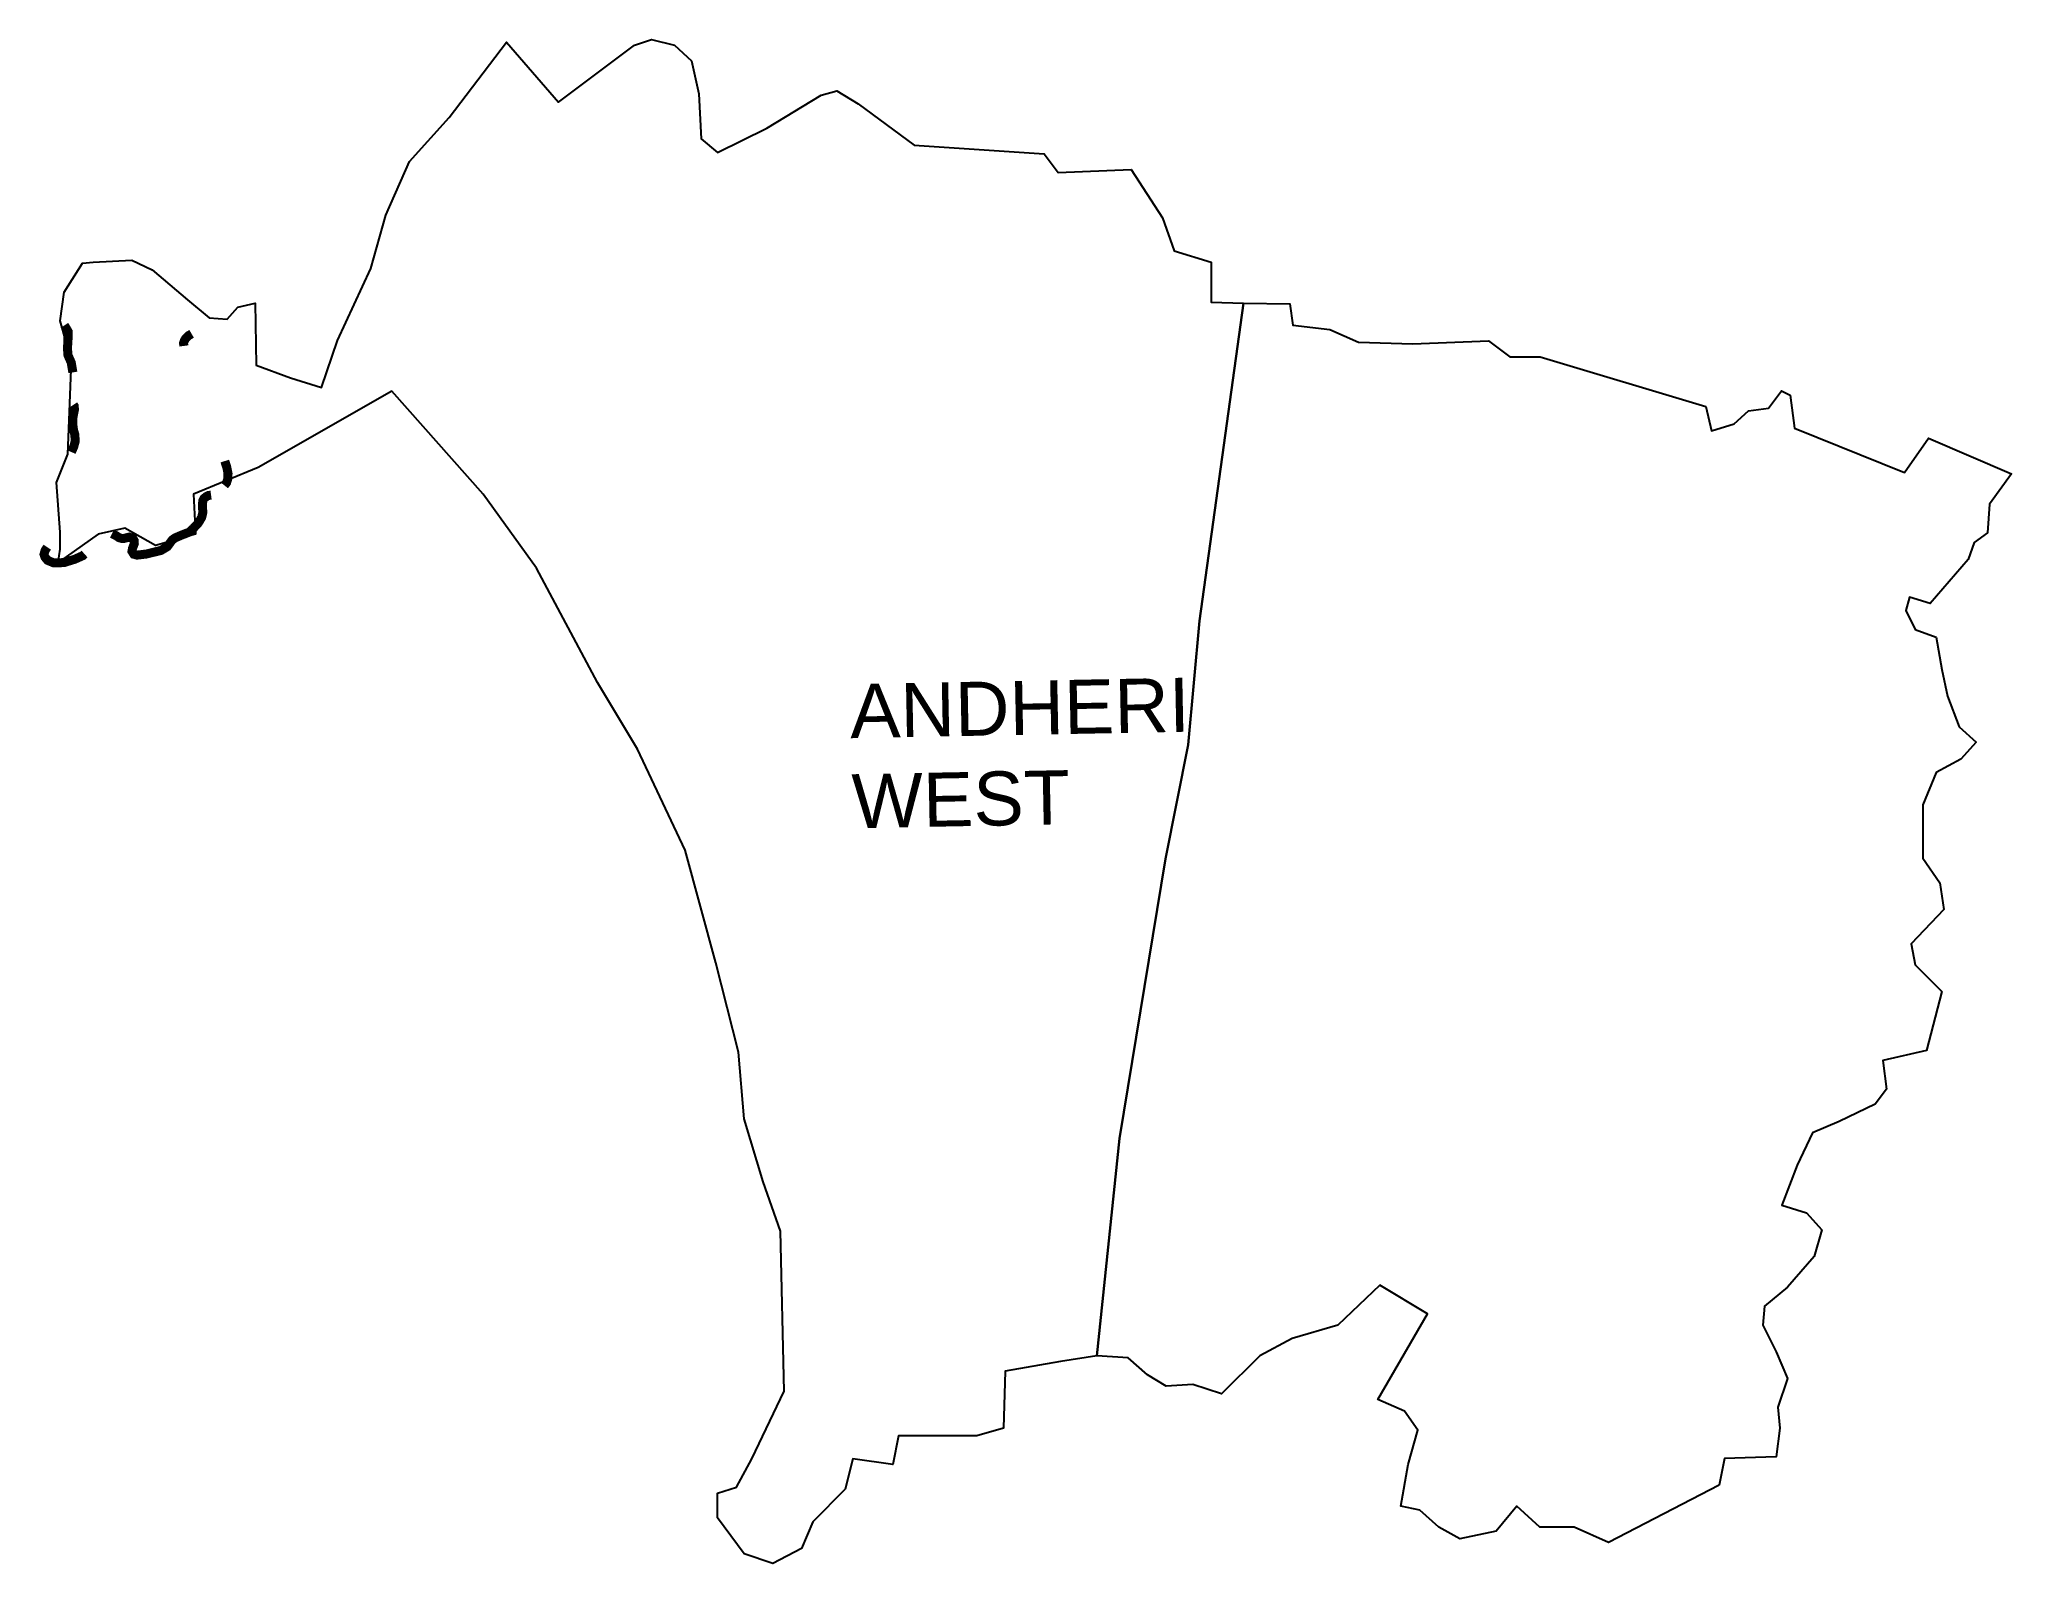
# Model space of a CAD drawing. Header units: metres. Extents: x 267189 to 278131, y 2111090 to 2119548.
import ezdxf

# ---------------------------------------------------------------- set-up
doc = ezdxf.new("R2010")
doc.units = ezdxf.units.M
doc.header["$MEASUREMENT"] = 0
for name, color, linetype in [('UNPROTECTED', 130, 'Continuous'), ('village', 3, 'Continuous'), ('VILLAGE NAME', 250, 'Continuous')]:
    doc.layers.add(name, color=color, linetype=linetype)
doc.styles.get("Standard").update_dxf_attribs({"font": 'arial.ttf'})

msp = doc.modelspace()

# ---------------------------------------------------------------- linework, layer by layer
at = {"layer": 'UNPROTECTED', "const_width": 50, "flags": 128}
for points in [[(267327, 2117961), (267333, 2117952), (267347, 2117928), (267347, 2117881), (267344, 2117834), (267347, 2117795), (267365, 2117755), (267374, 2117700)], [(267990, 2117847), (267988, 2117862), (267992, 2117875), (267999, 2117887), (268016, 2117904), (268033, 2117914), (268033, 2117914)], [(267377, 2117520), (267381, 2117514), (267383, 2117495), (267373, 2117443), (267373, 2117416), (267378, 2117378), (267385, 2117355), (267387, 2117318), (267379, 2117288), (267366, 2117258)], [(268215, 2117073), (268227, 2117088), (268233, 2117107), (268235, 2117139), (268228, 2117174), (268217, 2117208)], [(267591, 2116805), (267614, 2116794), (267630, 2116783), (267644, 2116779), (267659, 2116779), (267687, 2116786), (267707, 2116779), (267714, 2116767), (267715, 2116750), (267705, 2116724), (267702, 2116707), (267712, 2116691), (267730, 2116686), (267781, 2116692), (267863, 2116712), (267898, 2116733), (267926, 2116771), (267942, 2116782), (267977, 2116797), (268021, 2116814), (268043, 2116835), (268068, 2116862), (268075, 2116872), (268089, 2116896), (268095, 2116922), (268093, 2116964), (268095, 2116988), (268102, 2117001), (268116, 2117012), (268126, 2117017), (268141, 2117019)], [(267232, 2116730), (267220, 2116712), (267214, 2116691), (267219, 2116675), (267234, 2116657), (267265, 2116644), (267290, 2116643), (267326, 2116645), (267384, 2116663), (267429, 2116683), (267439, 2116692)]]:
    msp.add_lwpolyline(points, dxfattribs=at)
at = {"layer": 'village'}
for points in [[(273870, 2118085, 0), (273626, 2116321, 0), (273563, 2115634, 0), (273436, 2115000, 0), (273182, 2113448, 0), (273055, 2112242, 0), (272854, 2112211, 0), (272548, 2112158, 0), (272537, 2111841, 0), (272389, 2111798, 0), (271956, 2111798, 0), (271924, 2111640, 0), (271702, 2111671, 0), (271660, 2111502, 0), (271480, 2111322, 0), (271417, 2111174, 0), (271258, 2111090, 0), (271099, 2111143, 0), (270951, 2111344, 0), (270951, 2111481, 0), (271057, 2111513, 0), (271142, 2111671, 0), (271321, 2112046, 0), (271300, 2112934, 0), (271205, 2113209, 0), (271099, 2113557, 0), (271068, 2113928, 0), (270941, 2114424, 0), (270772, 2115048, 0), (270507, 2115609, 0), (270285, 2115979, 0), (269947, 2116613, 0), (269651, 2117025, 0), (269143, 2117596, 0), (268403, 2117173, 0), (268044, 2117025, 0), (268055, 2116803, 0), (267832, 2116740, 0), (267663, 2116835, 0), (267515, 2116803, 0), (267293, 2116645, 0), (267304, 2116719, 0), (267304, 2116814, 0), (267283, 2117089, 0), (267346, 2117247, 0), (267367, 2117765, 0), (267304, 2117987, 0), (267325, 2118146, 0), (267428, 2118306, 0), (267487, 2118311, 0), (267701, 2118323, 0), (267814, 2118270, 0), (268011, 2118103, 0), (268130, 2118002, 0), (268231, 2117996, 0), (268290, 2118062, 0), (268385, 2118085, 0), (268391, 2117741, 0), (268582, 2117669, 0), (268754, 2117616, 0), (268843, 2117877, 0), (269028, 2118276, 0), (269111, 2118573, 0), (269242, 2118871, 0), (269462, 2119114, 0), (269781, 2119533, 0), (270069, 2119199, 0), (270490, 2119516, 0), (270585, 2119548, 0), (270712, 2119516, 0), (270807, 2119429, 0), (270847, 2119246, 0), (270861, 2118997, 0), (270950, 2118921, 0), (271225, 2119056, 0), (271526, 2119239, 0), (271613, 2119262, 0), (271732, 2119191, 0), (272042, 2118961, 0), (272763, 2118913, 0), (272842, 2118810, 0), (273247, 2118826, 0), (273421, 2118557, 0), (273485, 2118374, 0), (273691, 2118311, 0), (273691, 2118089, 0)], [(274508, 2117867, 0), (274809, 2117859, 0), (275229, 2117875, 0), (275348, 2117787, 0), (275515, 2117787, 0), (276434, 2117510, 0), (276466, 2117375, 0), (276593, 2117415, 0), (276672, 2117486, 0), (276783, 2117502, 0), (276855, 2117597, 0), (276902, 2117573, 0), (276926, 2117391, 0), (277538, 2117145, 0), (277671, 2117335, 0), (278131, 2117137, 0), (278008, 2116968, 0), (277997, 2116809, 0), (277923, 2116756, 0), (277891, 2116661, 0), (277680, 2116418, 0), (277565, 2116453, 0), (277544, 2116379, 0), (277596, 2116273, 0), (277713, 2116231, 0), (277744, 2116051, 0), (277776, 2115903, 0), (277840, 2115734, 0), (277935, 2115649, 0), (277850, 2115554, 0), (277713, 2115480, 0), (277639, 2115301, 0), (277639, 2115004, 0), (277734, 2114867, 0), (277755, 2114719, 0), (277575, 2114529, 0), (277596, 2114412, 0), (277744, 2114264, 0), (277660, 2113937, 0), (277417, 2113882, 0), (277438, 2113723, 0), (277374, 2113639, 0), (277174, 2113543, 0), (277026, 2113480, 0), (276941, 2113300, 0), (276856, 2113078, 0), (276994, 2113036, 0), (277078, 2112941, 0), (277036, 2112793, 0), (276888, 2112624, 0), (276761, 2112518, 0), (276751, 2112412, 0), (276825, 2112264, 0), (276888, 2112116, 0), (276835, 2111957, 0), (276846, 2111841, 0), (276825, 2111683, 0), (276539, 2111672, 0), (276508, 2111524, 0), (275894, 2111207, 0), (275704, 2111291, 0), (275514, 2111291, 0), (275387, 2111408, 0), (275271, 2111270, 0), (275070, 2111228, 0), (274953, 2111291, 0), (274848, 2111387, 0), (274742, 2111408, 0), (274784, 2111640, 0), (274837, 2111831, 0), (274763, 2111936, 0), (274615, 2112000, 0), (274890, 2112476, 0), (274626, 2112634, 0), (274393, 2112412, 0), (274139, 2112338, 0), (273960, 2112243, 0), (273748, 2112032, 0), (273589, 2112084, 0), (273441, 2112074, 0), (273336, 2112137, 0), (273230, 2112232, 0), (273055, 2112242, 0), (273182, 2113448, 0), (273436, 2115000, 0), (273563, 2115634, 0), (273626, 2116321, 0), (273870, 2118085, 0), (274127, 2118081, 0), (274143, 2117962, 0), (274349, 2117938, 0)]]:
    msp.add_polyline3d(points, close=True, dxfattribs=at)

# ---------------------------------------------------------------- texts
at = {"layer": 'VILLAGE NAME', "insert": (271683, 2115970), "char_height": 300, "attachment_point": 1, "rotation": 1.1028}
msp.add_mtext_dynamic_manual_height_columns('{\\fArial|b0|i0|c0|p34;ANDHERI WEST}', width=2578.43, gutter_width=1929, heights=[0], dxfattribs=at)

doc.saveas('drawing.dxf')
